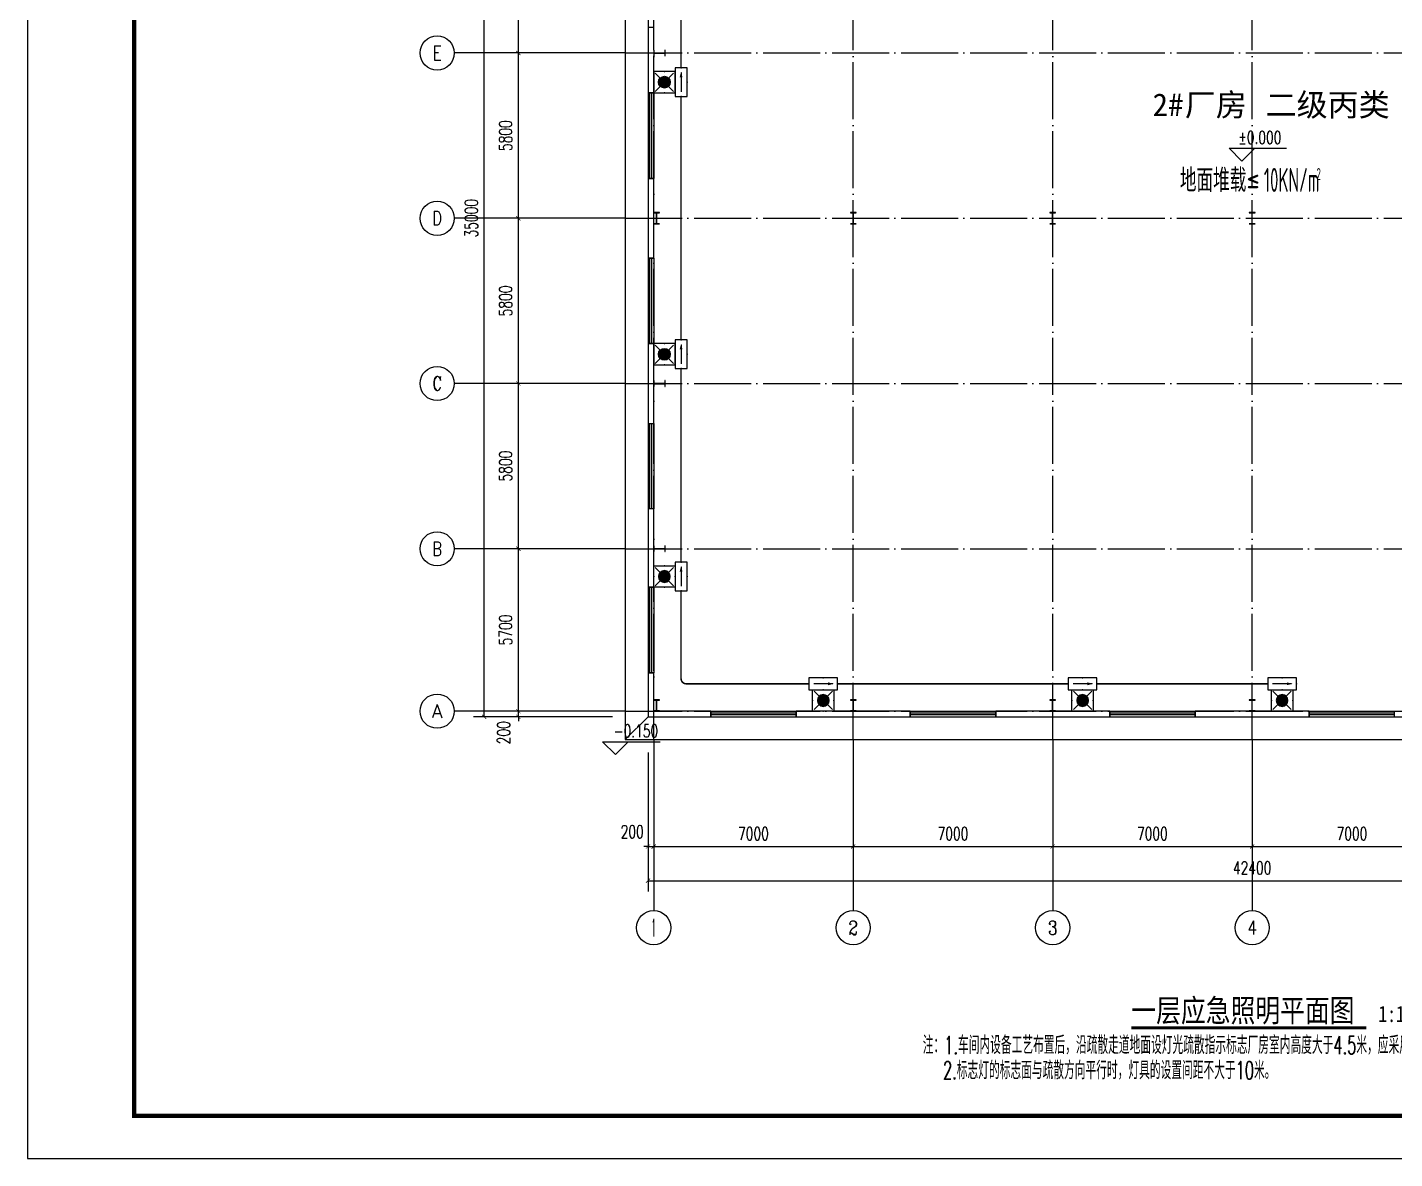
# Model space of a CAD drawing. Extents: x 33088 to 140010, y 13737 to 369010.
# Drawn here: x 33293 to 81274, y 147093 to 186799 of the extents above; entities that cross this region are included whole.
import ezdxf
from ezdxf.enums import TextEntityAlignment as Align

# ---------------------------------------------------------------- set-up
doc = ezdxf.new("R2010")
doc.units = 0
doc.header["$LTSCALE"] = 1000
doc.header["$MEASUREMENT"] = 0
doc.linetypes.add('DOTE', pattern=[2.42, 2, -0.2, 0.02, -0.2])
doc.layers.get('0').update_dxf_attribs({"linetype": 'CONTINUOUS'})
doc.layers.get('DEFPOINTS').update_dxf_attribs({"linetype": 'CONTINUOUS'})
for name, color, linetype in [('AXIS', 3, 'CONTINUOUS'), ('AXIS_TEXT', 7, 'CONTINUOUS'), ('COLUMN', 99, 'CONTINUOUS'), ('DIM_ELEV', 3, 'CONTINUOUS'), ('DOTE', 1, 'DOTE'), ('EQUIP-照明', 3, 'CONTINUOUS'), ('GROUND', 2, 'CONTINUOUS'), ('PUB_TEXT', 7, 'CONTINUOUS'), ('PUB_TITLE', 4, 'CONTINUOUS'), ('TEL_SYMB', 3, 'CONTINUOUS'), ('TEL_TEXT', 7, 'CONTINUOUS'), ('WALL', 9, 'CONTINUOUS'), ('WINDOW', 99, 'CONTINUOUS'), ('WIRE-照明', 1, 'CONTINUOUS')]:
    doc.layers.add(name, color=color, linetype=linetype)
doc.styles.add('_TCH_AXIS', font='COMPLEX', dxfattribs={"bigfont": 'GBCBIG'})
doc.styles.add('_TCH_DIM', font='SIMPLEX', dxfattribs={"bigfont": 'GBCBIG'})
doc.styles.add('_TCH_DYN', font='')
doc.styles.add('COMPLEX', font='COMPLEX')
doc.styles.add('DIM_FONT', font='SIMPLEX', dxfattribs={"width": 0.7, "bigfont": 'GBCBIG'})
doc.styles.get("Standard").update_dxf_attribs({"font": 'gbenor.shx', "bigfont": 'gbcbig.shx'})
doc.styles.add('STY53', font='COMPLEX', dxfattribs={"width": 0.6, "bigfont": 'HZTXT'})
doc.styles.add('新宋体', font='', dxfattribs={"width": 0.8})
doc.styles.get('_TCH_DYN').set_extended_font_data('SimSun')
doc.styles.get('新宋体').set_extended_font_data('NSimSun')
doc.dimstyles.new('DIMN150', dxfattribs={"dimscale": 1.5, "dimtxt": 300, "dimasz": 100, "dimexe": 250, "dimexo": 300, "dimgap": 150, "dimtad": 1, "dimdec": 0, "dimzin": 0, "dimtxsty": 'DIM_FONT', "dimblk": 'ARCHTICK', "dimcen": 0.09, "dimclrt": 7, "dimazin": 3, "dimtfac": 1, "dimtdec": 0, "dimtix": 1, "dimtmove": 0, "dimatfit": 3, "dimtolj": 1, "dimtzin": 0})

# ---------------------------------------------------------------- blocks, each defined once
blk = doc.blocks.new('$EQUIP$00001167')
for p, q in [((-0.429, 0.429), (0.429, -0.429)), ((-0.429, -0.429), (0.429, 0.429))]:
    blk.add_line(p, q)
blk.add_lwpolyline([(-0.5, 0.5), (-0.5, -0.5), (0.5, -0.5), (0.5, 0.5)], close=True)
blk.add_circle((0, 0), 0.275)
for p in [(-0.5, 0), (0, 0.5), (0.5, 0), (0, -0.5)]:
    blk.add_point(p)
for points in [[(-0.238, 0.137), (0.238, 0.137), (-0.275, 0), (0.275, 0)], [(-0.238, -0.137), (0.238, -0.137), (-0.275, 0), (0.275, 0)], [(-0.137, 0.238), (0.137, 0.238), (-0.238, 0.137), (0.238, 0.137)], [(0, 0.275), (0, 0.275), (-0.137, 0.238), (0.137, 0.238)], [(-0.137, -0.238), (0.137, -0.238), (-0.238, -0.137), (0.238, -0.137)], [(0, -0.275), (0, -0.275), (-0.137, -0.238), (0.137, -0.238)]]:
    blk.add_solid(points)
at = {"flags": 9}
blk.add_attdef('A', (0, 0), '', height=0.00002, dxfattribs=at)
blk = doc.blocks.new('$EQUIP$00001686')
for p, q in [((0.72, 0.6), (-0.72, 0.6)), ((-0.72, 0.6), (-0.72, 0)), ((-0.72, 0), (0.72, 0)), ((0.72, 0), (0.72, 0.6))]:
    blk.add_line(p, q)
at = {"color": 7}
blk.add_line((-0.48, 0.3), (0.48, 0.3), dxfattribs=at)
for p in [(-0.72, 0.3), (0, 0.6), (0, 0), (0.72, 0.3)]:
    blk.add_point(p)
blk.add_solid([(-0.24, 0.228), (-0.528, 0.3), (-0.24, 0.372)])
blk = doc.blocks.new('_AXISO')
blk.add_circle((0, 0), 0.5)
at = {"layer": 'AXIS_TEXT', "style": 'COMPLEX', "width": 1.041667}
blk.add_attdef('A', text='', height=0.56, dxfattribs=at).set_placement((-0.25, -0.28), (0.25, -0.28), align=Align.FIT)
blk = doc.blocks.new('_ARCHTICK')
at = {"color": 0, "linetype": 'BYBLOCK', "const_width": 0.15}
blk.add_lwpolyline([(-0.5, -0.5), (0.5, 0.5)], dxfattribs=at)
blk = doc.blocks.new('*D74')
at = {"layer": 'AXIS', "color": 0}
for p, q in [((165343, 234065), (165343, 229190)), ((207743, 234065), (207743, 229190)), ((165343, 229565), (207743, 229565))]:
    blk.add_line(p, q, dxfattribs=at)
at = {"layer": 'DEFPOINTS', "color": 0}
for p in [(165343, 234515), (207743, 234515), (207743, 229565)]:
    blk.add_point(p, dxfattribs=at)
at = {"layer": 'AXIS', "color": 0, "xscale": 150, "yscale": 150, "zscale": 150, "rotation": 180}
blk.add_blockref('_ARCHTICK', (165343, 229565), dxfattribs=at)
at = {"layer": 'AXIS', "color": 0, "xscale": 150, "yscale": 150, "zscale": 150}
blk.add_blockref('_ARCHTICK', (207743, 229565), dxfattribs=at)
at = {"layer": 'AXIS', "color": 7, "insert": (186543, 230015), "char_height": 450, "attachment_point": 5, "style": 'DIM_FONT'}
blk.add_mtext('\\A1;42400', dxfattribs=at)
blk = doc.blocks.new('*D75')
at = {"layer": 'AXIS', "color": 0}
for p, q in [((165343, 234065), (165343, 230390)), ((165543, 234065), (165543, 230390)), ((165343, 230765), (165193, 230765)), ((165343, 230765), (165543, 230765)), ((165543, 230765), (165693, 230765))]:
    blk.add_line(p, q, dxfattribs=at)
at = {"layer": 'DEFPOINTS', "color": 0}
for p in [(165343, 234515), (165543, 234515), (165543, 230765)]:
    blk.add_point(p, dxfattribs=at)
at = {"layer": 'AXIS', "color": 0, "xscale": 150, "yscale": 150, "zscale": 150}
blk.add_blockref('_ARCHTICK', (165343, 230765), dxfattribs=at)
at = {"layer": 'AXIS', "color": 0, "xscale": 150, "yscale": 150, "zscale": 150, "rotation": 180}
blk.add_blockref('_ARCHTICK', (165543, 230765), dxfattribs=at)
at = {"layer": 'AXIS', "color": 7, "insert": (164788, 231283), "char_height": 450, "attachment_point": 5, "style": 'DIM_FONT'}
blk.add_mtext('\\A1;200', dxfattribs=at)
blk = doc.blocks.new('*D76')
at = {"layer": 'AXIS', "color": 0}
for p, q in [((165543, 234065), (165543, 230390)), ((172543, 234065), (172543, 230390)), ((165543, 230765), (172543, 230765))]:
    blk.add_line(p, q, dxfattribs=at)
at = {"layer": 'DEFPOINTS', "color": 0}
for p in [(165543, 234515), (172543, 234515), (172543, 230765)]:
    blk.add_point(p, dxfattribs=at)
at = {"layer": 'AXIS', "color": 0, "xscale": 150, "yscale": 150, "zscale": 150, "rotation": 180}
blk.add_blockref('_ARCHTICK', (165543, 230765), dxfattribs=at)
at = {"layer": 'AXIS', "color": 0, "xscale": 150, "yscale": 150, "zscale": 150}
blk.add_blockref('_ARCHTICK', (172543, 230765), dxfattribs=at)
at = {"layer": 'AXIS', "color": 7, "insert": (169043, 231215), "char_height": 450, "attachment_point": 5, "style": 'DIM_FONT'}
blk.add_mtext('\\A1;7000', dxfattribs=at)
blk = doc.blocks.new('*D77')
at = {"layer": 'AXIS', "color": 0}
for p, q in [((172543, 234065), (172543, 230390)), ((179543, 234065), (179543, 230390)), ((172543, 230765), (179543, 230765))]:
    blk.add_line(p, q, dxfattribs=at)
at = {"layer": 'DEFPOINTS', "color": 0}
for p in [(172543, 234515), (179543, 234515), (179543, 230765)]:
    blk.add_point(p, dxfattribs=at)
at = {"layer": 'AXIS', "color": 0, "xscale": 150, "yscale": 150, "zscale": 150, "rotation": 180}
blk.add_blockref('_ARCHTICK', (172543, 230765), dxfattribs=at)
at = {"layer": 'AXIS', "color": 0, "xscale": 150, "yscale": 150, "zscale": 150}
blk.add_blockref('_ARCHTICK', (179543, 230765), dxfattribs=at)
at = {"layer": 'AXIS', "color": 7, "insert": (176043, 231215), "char_height": 450, "attachment_point": 5, "style": 'DIM_FONT'}
blk.add_mtext('\\A1;7000', dxfattribs=at)
blk = doc.blocks.new('*D78')
at = {"layer": 'AXIS', "color": 0}
for p, q in [((179543, 234065), (179543, 230390)), ((186543, 234065), (186543, 230390)), ((179543, 230765), (186543, 230765))]:
    blk.add_line(p, q, dxfattribs=at)
at = {"layer": 'DEFPOINTS', "color": 0}
for p in [(179543, 234515), (186543, 234515), (186543, 230765)]:
    blk.add_point(p, dxfattribs=at)
at = {"layer": 'AXIS', "color": 0, "xscale": 150, "yscale": 150, "zscale": 150, "rotation": 180}
blk.add_blockref('_ARCHTICK', (179543, 230765), dxfattribs=at)
at = {"layer": 'AXIS', "color": 0, "xscale": 150, "yscale": 150, "zscale": 150}
blk.add_blockref('_ARCHTICK', (186543, 230765), dxfattribs=at)
at = {"layer": 'AXIS', "color": 7, "insert": (183043, 231215), "char_height": 450, "attachment_point": 5, "style": 'DIM_FONT'}
blk.add_mtext('\\A1;7000', dxfattribs=at)
blk = doc.blocks.new('*D79')
at = {"layer": 'AXIS', "color": 0}
for p, q in [((186543, 234065), (186543, 230390)), ((193543, 234065), (193543, 230390)), ((186543, 230765), (193543, 230765))]:
    blk.add_line(p, q, dxfattribs=at)
at = {"layer": 'DEFPOINTS', "color": 0}
for p in [(186543, 234515), (193543, 234515), (193543, 230765)]:
    blk.add_point(p, dxfattribs=at)
at = {"layer": 'AXIS', "color": 0, "xscale": 150, "yscale": 150, "zscale": 150, "rotation": 180}
blk.add_blockref('_ARCHTICK', (186543, 230765), dxfattribs=at)
at = {"layer": 'AXIS', "color": 0, "xscale": 150, "yscale": 150, "zscale": 150}
blk.add_blockref('_ARCHTICK', (193543, 230765), dxfattribs=at)
at = {"layer": 'AXIS', "color": 7, "insert": (190043, 231215), "char_height": 450, "attachment_point": 5, "style": 'DIM_FONT'}
blk.add_mtext('\\A1;7000', dxfattribs=at)
blk = doc.blocks.new('*D101')
at = {"layer": 'AXIS', "color": 0}
for p, q in [((164093, 270315), (159218, 270315)), ((159593, 235315), (159593, 270315)), ((164093, 235315), (159218, 235315))]:
    blk.add_line(p, q, dxfattribs=at)
at = {"layer": 'DEFPOINTS', "color": 0}
for p in [(159593, 270315), (164543, 270315), (164543, 235315)]:
    blk.add_point(p, dxfattribs=at)
at = {"layer": 'AXIS', "color": 0, "xscale": 150, "yscale": 150, "zscale": 150}
for p, rotation in [((159593, 270315), 90), ((159593, 235315), 270)]:
    blk.add_blockref('_ARCHTICK', p, dxfattribs=dict(at, rotation=rotation))
at = {"layer": 'AXIS', "color": 7, "insert": (159143, 252815), "char_height": 450, "attachment_point": 5, "rotation": 90, "style": 'DIM_FONT'}
blk.add_mtext('\\A1;35000', dxfattribs=at)
blk = doc.blocks.new('*D102')
at = {"layer": 'AXIS', "color": 0}
for p, q in [((160793, 235515), (160793, 235665)), ((164093, 235515), (160418, 235515)), ((164093, 235315), (160418, 235315)), ((160793, 235315), (160793, 235515)), ((160793, 235315), (160793, 235165))]:
    blk.add_line(p, q, dxfattribs=at)
at = {"layer": 'DEFPOINTS', "color": 0}
for p in [(160793, 235515), (164543, 235515), (164543, 235315)]:
    blk.add_point(p, dxfattribs=at)
at = {"layer": 'AXIS', "color": 0, "xscale": 150, "yscale": 150, "zscale": 150}
for p, rotation in [((160793, 235515), 270), ((160793, 235315), 90)]:
    blk.add_blockref('_ARCHTICK', p, dxfattribs=dict(at, rotation=rotation))
at = {"layer": 'AXIS', "color": 7, "insert": (160276, 234760), "char_height": 450, "attachment_point": 5, "rotation": 90, "style": 'DIM_FONT'}
blk.add_mtext('\\A1;200', dxfattribs=at)
blk = doc.blocks.new('*D103')
at = {"layer": 'AXIS', "color": 0}
for p, q in [((164093, 241215), (160418, 241215)), ((160793, 235515), (160793, 241215)), ((164093, 235515), (160418, 235515))]:
    blk.add_line(p, q, dxfattribs=at)
at = {"layer": 'DEFPOINTS', "color": 0}
for p in [(160793, 241215), (164543, 241215), (164543, 235515)]:
    blk.add_point(p, dxfattribs=at)
at = {"layer": 'AXIS', "color": 0, "xscale": 150, "yscale": 150, "zscale": 150}
for p, rotation in [((160793, 241215), 90), ((160793, 235515), 270)]:
    blk.add_blockref('_ARCHTICK', p, dxfattribs=dict(at, rotation=rotation))
at = {"layer": 'AXIS', "color": 7, "insert": (160343, 238365), "char_height": 450, "attachment_point": 5, "rotation": 90, "style": 'DIM_FONT'}
blk.add_mtext('\\A1;5700', dxfattribs=at)
blk = doc.blocks.new('*D104')
at = {"layer": 'AXIS', "color": 0}
for p, q in [((164093, 247015), (160418, 247015)), ((160793, 241215), (160793, 247015)), ((164093, 241215), (160418, 241215))]:
    blk.add_line(p, q, dxfattribs=at)
at = {"layer": 'DEFPOINTS', "color": 0}
for p in [(160793, 247015), (164543, 247015), (164543, 241215)]:
    blk.add_point(p, dxfattribs=at)
at = {"layer": 'AXIS', "color": 0, "xscale": 150, "yscale": 150, "zscale": 150}
for p, rotation in [((160793, 247015), 90), ((160793, 241215), 270)]:
    blk.add_blockref('_ARCHTICK', p, dxfattribs=dict(at, rotation=rotation))
at = {"layer": 'AXIS', "color": 7, "insert": (160343, 244115), "char_height": 450, "attachment_point": 5, "rotation": 90, "style": 'DIM_FONT'}
blk.add_mtext('\\A1;5800', dxfattribs=at)
blk = doc.blocks.new('*D105')
at = {"layer": 'AXIS', "color": 0}
for p, q in [((164093, 252815), (160418, 252815)), ((160793, 247015), (160793, 252815)), ((164093, 247015), (160418, 247015))]:
    blk.add_line(p, q, dxfattribs=at)
at = {"layer": 'DEFPOINTS', "color": 0}
for p in [(160793, 252815), (164543, 252815), (164543, 247015)]:
    blk.add_point(p, dxfattribs=at)
at = {"layer": 'AXIS', "color": 0, "xscale": 150, "yscale": 150, "zscale": 150}
for p, rotation in [((160793, 252815), 90), ((160793, 247015), 270)]:
    blk.add_blockref('_ARCHTICK', p, dxfattribs=dict(at, rotation=rotation))
at = {"layer": 'AXIS', "color": 7, "insert": (160343, 249915), "char_height": 450, "attachment_point": 5, "rotation": 90, "style": 'DIM_FONT'}
blk.add_mtext('\\A1;5800', dxfattribs=at)
blk = doc.blocks.new('*D106')
at = {"layer": 'AXIS', "color": 0}
for p, q in [((164093, 258615), (160418, 258615)), ((160793, 252815), (160793, 258615)), ((164093, 252815), (160418, 252815))]:
    blk.add_line(p, q, dxfattribs=at)
at = {"layer": 'DEFPOINTS', "color": 0}
for p in [(160793, 258615), (164543, 258615), (164543, 252815)]:
    blk.add_point(p, dxfattribs=at)
at = {"layer": 'AXIS', "color": 0, "xscale": 150, "yscale": 150, "zscale": 150}
for p, rotation in [((160793, 258615), 90), ((160793, 252815), 270)]:
    blk.add_blockref('_ARCHTICK', p, dxfattribs=dict(at, rotation=rotation))
at = {"layer": 'AXIS', "color": 7, "insert": (160343, 255715), "char_height": 450, "attachment_point": 5, "rotation": 90, "style": 'DIM_FONT'}
blk.add_mtext('\\A1;5800', dxfattribs=at)
blk = doc.blocks.new('*D107')
at = {"layer": 'AXIS', "color": 0}
for p, q in [((164093, 264415), (160418, 264415)), ((160793, 258615), (160793, 264415)), ((164093, 258615), (160418, 258615))]:
    blk.add_line(p, q, dxfattribs=at)
at = {"layer": 'DEFPOINTS', "color": 0}
for p in [(160793, 264415), (164543, 264415), (164543, 258615)]:
    blk.add_point(p, dxfattribs=at)
at = {"layer": 'AXIS', "color": 0, "xscale": 150, "yscale": 150, "zscale": 150}
for p, rotation in [((160793, 264415), 90), ((160793, 258615), 270)]:
    blk.add_blockref('_ARCHTICK', p, dxfattribs=dict(at, rotation=rotation))
at = {"layer": 'AXIS', "color": 7, "insert": (160343, 261515), "char_height": 450, "attachment_point": 5, "rotation": 90, "style": 'DIM_FONT'}
blk.add_mtext('\\A1;5800', dxfattribs=at)
blk = doc.blocks.new('$WINLIB2D$00000001')
for p, q in [((-0.5, 0.5), (0.5, 0.5)), ((-0.5, 0.5), (-0.5, -0.5)), ((0.5, -0.5), (0.5, 0.5)), ((0.5, 0.167), (-0.5, 0.167)), ((0.5, -0.167), (-0.5, -0.167)), ((-0.5, -0.5), (0.5, -0.5))]:
    blk.add_line(p, q)
blk = doc.blocks.new('DF212R')
at = {"layer": 'AXIS', "color": 8}
for p, q in [((164543.5, 258615), (158543.5, 258615)), ((164543.5, 252815), (158543.5, 252815)), ((164543.5, 247015), (158543.5, 247015)), ((164543.5, 241215), (158543.5, 241215)), ((164543.5, 235515), (158543.5, 235515)), ((165543.5, 234515), (165543.5, 228515)), ((172543.5, 234515), (172543.5, 228515)), ((179543.5, 234515), (179543.5, 228515)), ((186543.5, 234515), (186543.5, 228515))]:
    blk.add_line(p, q, dxfattribs=at)
at = {"layer": 'COLUMN', "color": 8}
for p, q in [((165553.5, 258715), (165543.5, 258715)), ((165543.5, 258715), (165543.5, 258515)), ((165553.5, 258618.9), (165553.5, 258715)), ((165558.5, 258613.9), (165553.5, 258618.9)), ((165933.5, 258618.9), (165928.5, 258613.9)), ((165943.5, 258715), (165933.5, 258715)), ((165933.5, 258715), (165933.5, 258618.9)), ((165943.5, 258515), (165943.5, 258715)), ((165543.5, 258515), (165553.5, 258515)), ((165553.5, 258602.9), (165558.5, 258607.9)), ((165553.5, 258515), (165553.5, 258602.9)), ((165928.5, 258613.9), (165558.5, 258613.9)), ((165558.5, 258607.9), (165928.5, 258607.9)), ((165928.5, 258607.9), (165933.5, 258602.9)), ((165933.5, 258602.9), (165933.5, 258515)), ((165933.5, 258515), (165943.5, 258515)), ((165743.5, 253015), (165543.5, 253015)), ((165543.5, 253015), (165543.5, 253005)), ((165543.5, 253005), (165631.3, 253005)), ((165631.3, 253005), (165636.3, 253000)), ((165636.3, 253000), (165636.3, 252630)), ((165642.3, 253000), (165647.3, 253005)), ((165642.3, 252630), (165642.3, 253000)), ((165647.3, 253005), (165743.5, 253005)), ((165743.5, 253005), (165743.5, 253015)), ((172643.5, 253015), (172443.5, 253015)), ((172443.5, 253015), (172443.5, 253005)), ((172443.5, 253005), (172531.3, 253005)), ((172531.3, 253005), (172536.3, 253000)), ((172536.3, 253000), (172536.3, 252630)), ((172542.3, 253000), (172547.3, 253005)), ((172542.3, 252630), (172542.3, 253000)), ((172547.3, 253005), (172643.5, 253005)), ((172643.5, 253005), (172643.5, 253015)), ((179643.5, 253015), (179443.5, 253015)), ((179443.5, 253015), (179443.5, 253005)), ((179443.5, 253005), (179531.3, 253005)), ((179531.3, 253005), (179536.3, 253000)), ((179536.3, 253000), (179536.3, 252630)), ((179542.3, 253000), (179547.3, 253005)), ((179542.3, 252630), (179542.3, 253000)), ((179547.3, 253005), (179643.5, 253005)), ((179643.5, 253005), (179643.5, 253015)), ((186643.5, 253015), (186443.5, 253015)), ((186443.5, 253015), (186443.5, 253005)), ((186443.5, 253005), (186531.3, 253005)), ((186531.3, 253005), (186536.3, 253000)), ((186536.3, 253000), (186536.3, 252630)), ((186542.3, 253000), (186547.3, 253005)), ((186542.3, 252630), (186542.3, 253000)), ((186547.3, 253005), (186643.5, 253005)), ((186643.5, 253005), (186643.5, 253015)), ((165631.3, 252625), (165543.5, 252625)), ((165543.5, 252625), (165543.5, 252615)), ((165543.5, 252615), (165743.5, 252615)), ((165636.3, 252630), (165631.3, 252625)), ((165647.3, 252625), (165642.3, 252630)), ((165743.5, 252625), (165647.3, 252625)), ((165743.5, 252615), (165743.5, 252625)), ((172531.3, 252625), (172443.5, 252625)), ((172443.5, 252625), (172443.5, 252615)), ((172443.5, 252615), (172643.5, 252615)), ((172536.3, 252630), (172531.3, 252625)), ((172547.3, 252625), (172542.3, 252630)), ((172643.5, 252625), (172547.3, 252625)), ((172643.5, 252615), (172643.5, 252625)), ((179531.3, 252625), (179443.5, 252625)), ((179443.5, 252625), (179443.5, 252615)), ((179443.5, 252615), (179643.5, 252615)), ((179536.3, 252630), (179531.3, 252625)), ((179547.3, 252625), (179542.3, 252630)), ((179643.5, 252625), (179547.3, 252625)), ((179643.5, 252615), (179643.5, 252625)), ((186531.3, 252625), (186443.5, 252625)), ((186443.5, 252625), (186443.5, 252615)), ((186443.5, 252615), (186643.5, 252615)), ((186536.3, 252630), (186531.3, 252625)), ((186547.3, 252625), (186542.3, 252630)), ((186643.5, 252625), (186547.3, 252625)), ((186643.5, 252615), (186643.5, 252625)), ((165553.5, 247115), (165543.5, 247115)), ((165543.5, 247115), (165543.5, 246915)), ((165553.5, 247018.9), (165553.5, 247115)), ((165943.5, 247115), (165933.5, 247115)), ((165933.5, 247115), (165933.5, 247018.9)), ((165943.5, 246915), (165943.5, 247115)), ((165543.5, 246915), (165553.5, 246915)), ((165558.5, 247013.9), (165553.5, 247018.9)), ((165553.5, 247002.9), (165558.5, 247007.9)), ((165553.5, 246915), (165553.5, 247002.9)), ((165928.5, 247013.9), (165558.5, 247013.9)), ((165558.5, 247007.9), (165928.5, 247007.9)), ((165933.5, 247018.9), (165928.5, 247013.9)), ((165928.5, 247007.9), (165933.5, 247002.9)), ((165933.5, 247002.9), (165933.5, 246915)), ((165933.5, 246915), (165943.5, 246915)), ((165553.5, 241315), (165543.5, 241315)), ((165543.5, 241315), (165543.5, 241115)), ((165543.5, 241115), (165553.5, 241115)), ((165553.5, 241218.9), (165553.5, 241315)), ((165558.5, 241213.9), (165553.5, 241218.9)), ((165553.5, 241202.9), (165558.5, 241207.9)), ((165553.5, 241115), (165553.5, 241202.9)), ((165928.5, 241213.9), (165558.5, 241213.9)), ((165558.5, 241207.9), (165928.5, 241207.9)), ((165933.5, 241218.9), (165928.5, 241213.9)), ((165928.5, 241207.9), (165933.5, 241202.9)), ((165943.5, 241315), (165933.5, 241315)), ((165933.5, 241315), (165933.5, 241218.9)), ((165933.5, 241202.9), (165933.5, 241115)), ((165933.5, 241115), (165943.5, 241115)), ((165943.5, 241115), (165943.5, 241315)), ((165743.5, 235915), (165543.5, 235915)), ((165543.5, 235915), (165543.5, 235905)), ((165543.5, 235905), (165631.3, 235905)), ((165631.3, 235905), (165636.3, 235900)), ((165636.3, 235900), (165636.3, 235530)), ((165642.3, 235900), (165647.3, 235905)), ((165642.3, 235530), (165642.3, 235900)), ((165647.3, 235905), (165743.5, 235905)), ((165743.5, 235905), (165743.5, 235915)), ((172643.5, 235915), (172443.5, 235915)), ((172443.5, 235915), (172443.5, 235905)), ((172443.5, 235905), (172531.3, 235905)), ((172531.3, 235905), (172536.3, 235900)), ((172536.3, 235900), (172536.3, 235530)), ((172542.3, 235900), (172547.3, 235905)), ((172542.3, 235530), (172542.3, 235900)), ((172547.3, 235905), (172643.5, 235905)), ((172643.5, 235905), (172643.5, 235915)), ((179643.5, 235915), (179443.5, 235915)), ((179443.5, 235915), (179443.5, 235905)), ((179443.5, 235905), (179531.3, 235905)), ((179531.3, 235905), (179536.3, 235900)), ((179536.3, 235900), (179536.3, 235530)), ((179542.3, 235900), (179547.3, 235905)), ((179542.3, 235530), (179542.3, 235900)), ((179547.3, 235905), (179643.5, 235905)), ((179643.5, 235905), (179643.5, 235915)), ((186643.5, 235915), (186443.5, 235915)), ((186443.5, 235915), (186443.5, 235905)), ((186443.5, 235905), (186531.3, 235905)), ((186531.3, 235905), (186536.3, 235900)), ((186536.3, 235900), (186536.3, 235530)), ((186542.3, 235900), (186547.3, 235905)), ((186542.3, 235530), (186542.3, 235900)), ((186547.3, 235905), (186643.5, 235905)), ((186643.5, 235905), (186643.5, 235915)), ((165631.3, 235525), (165543.5, 235525)), ((165543.5, 235525), (165543.5, 235515)), ((165543.5, 235515), (165743.5, 235515)), ((165636.3, 235530), (165631.3, 235525)), ((165647.3, 235525), (165642.3, 235530)), ((165743.5, 235525), (165647.3, 235525)), ((165743.5, 235515), (165743.5, 235525)), ((172531.3, 235525), (172443.5, 235525)), ((172443.5, 235525), (172443.5, 235515)), ((172443.5, 235515), (172643.5, 235515)), ((172536.3, 235530), (172531.3, 235525)), ((172547.3, 235525), (172542.3, 235530)), ((172643.5, 235525), (172547.3, 235525)), ((172643.5, 235515), (172643.5, 235525)), ((179531.3, 235525), (179443.5, 235525)), ((179443.5, 235525), (179443.5, 235515)), ((179443.5, 235515), (179643.5, 235515)), ((179536.3, 235530), (179531.3, 235525)), ((179547.3, 235525), (179542.3, 235530)), ((179643.5, 235525), (179547.3, 235525)), ((179643.5, 235515), (179643.5, 235525)), ((186531.3, 235525), (186443.5, 235525)), ((186443.5, 235525), (186443.5, 235515)), ((186443.5, 235515), (186643.5, 235515)), ((186536.3, 235530), (186531.3, 235525)), ((186547.3, 235525), (186542.3, 235530)), ((186643.5, 235525), (186547.3, 235525)), ((186643.5, 235515), (186643.5, 235525))]:
    blk.add_line(p, q, dxfattribs=at)
at = {"layer": 'DIM_ELEV', "color": 8}
for p, q in [((186183.5, 254819.1), (185733.5, 255269.1)), ((185733.5, 255269.1), (187753.2, 255269.1)), ((186183.5, 254819.1), (186633.5, 255269.1)), ((164199.2, 233990.9), (163749.2, 234440.9)), ((163749.2, 234440.9), (165769, 234440.9)), ((164199.2, 233990.9), (164649.2, 234440.9))]:
    blk.add_line(p, q, dxfattribs=at)
at = {"layer": 'DOTE', "color": 8}
for p, q in [((165543.5, 234515), (165543.5, 271115)), ((172543.5, 234515), (172543.5, 271115)), ((179543.5, 234515), (179543.5, 271115)), ((186543.5, 234515), (186543.5, 271115)), ((164543.5, 258615), (208543.5, 258615)), ((164543.5, 252815), (208543.5, 252815)), ((164543.5, 247015), (208543.5, 247015)), ((164543.5, 241215), (208543.5, 241215)), ((164543.5, 235515), (208543.5, 235515))]:
    blk.add_line(p, q, dxfattribs=at)
at = {"layer": 'GROUND', "color": 8}
for p, q in [((164543.5, 271115), (164543.5, 234515)), ((165343.5, 270315), (165343.5, 235315)), ((165343.5, 235315), (164543.5, 234515)), ((165343.5, 235315), (207743.5, 235315)), ((164543.5, 234515), (208543.5, 234515))]:
    blk.add_line(p, q, dxfattribs=at)
at = {"layer": 'WALL', "color": 8}
for p, q in [((165543.5, 259515), (165343.5, 259515)), ((165343.5, 259515), (165343.5, 258613)), ((165543.5, 258715), (165543.5, 259515)), ((165343.5, 258613), (165343.5, 257215)), ((165543.5, 257215), (165543.5, 258515)), ((165343.5, 257215), (165543.5, 257215)), ((165343.5, 254215), (165343.5, 251415)), ((165543.5, 254215), (165343.5, 254215)), ((165543.5, 251415), (165543.5, 254215)), ((165343.5, 251415), (165543.5, 251415)), ((165543.5, 248415), (165343.5, 248415)), ((165343.5, 248415), (165343.5, 247013)), ((165543.5, 247115), (165543.5, 248415)), ((165343.5, 247013), (165343.5, 245615)), ((165543.5, 245615), (165543.5, 246915)), ((165343.5, 245615), (165543.5, 245615)), ((165543.5, 242615), (165343.5, 242615)), ((165343.5, 242615), (165343.5, 241213)), ((165543.5, 241315), (165543.5, 242615)), ((165343.5, 241213), (165343.5, 239865)), ((165543.5, 239865), (165543.5, 241115)), ((165343.5, 239865), (165543.5, 239865)), ((165543.5, 236865), (165343.5, 236865)), ((165343.5, 236865), (165343.5, 235315)), ((165543.5, 235915), (165543.5, 236865)), ((165543.5, 235525), (165543.5, 235905)), ((165343.5, 235315), (167543.5, 235315)), ((167543.5, 235515), (165743.5, 235515)), ((167543.5, 235315), (167543.5, 235515)), ((172443.5, 235515), (170543.5, 235515)), ((170543.5, 235515), (170543.5, 235315)), ((170543.5, 235315), (172541.4, 235315)), ((172541.4, 235315), (174543.5, 235315)), ((174543.5, 235515), (172643.5, 235515)), ((174543.5, 235315), (174543.5, 235515)), ((179443.5, 235515), (177543.5, 235515)), ((177543.5, 235515), (177543.5, 235315)), ((177543.5, 235315), (179541.4, 235315)), ((179541.4, 235315), (181543.5, 235315)), ((181543.5, 235515), (179643.5, 235515)), ((181543.5, 235315), (181543.5, 235515)), ((186443.5, 235515), (184543.5, 235515)), ((184543.5, 235515), (184543.5, 235315)), ((184543.5, 235315), (186541.4, 235315)), ((186541.4, 235315), (188543.5, 235315)), ((188543.5, 235515), (186643.5, 235515)), ((188543.5, 235315), (188543.5, 235515))]:
    blk.add_line(p, q, dxfattribs=at)
at = {"layer": 'AXIS', "color": 8}
ref = blk.add_blockref('_AXISO', (157943.5, 258615), dxfattribs=dict(at, xscale=1200, yscale=1200, zscale=1200))
ref.add_attrib('A', 'E', dxfattribs={"layer": 'AXIS_TEXT', "color": 8, "height": 506.1, "style": '_TCH_AXIS', "width": 0.8125}).set_placement((157786.8, 258362), (158100.1, 258362), align=Align.FIT)
ref = blk.add_blockref('_AXISO', (157943.5, 252815), dxfattribs=dict(at, xscale=1200, yscale=1200, zscale=1200))
ref.add_attrib('A', 'D', dxfattribs={"layer": 'AXIS_TEXT', "color": 8, "height": 493.2, "style": '_TCH_AXIS', "width": 0.823529}).set_placement((157779.1, 252568.5), (158107.9, 252568.5), align=Align.FIT)
ref = blk.add_blockref('_AXISO', (157943.5, 247015), dxfattribs=dict(at, xscale=1200, yscale=1200, zscale=1200))
ref.add_attrib('A', 'C', dxfattribs={"layer": 'AXIS_TEXT', "color": 8, "height": 480.7, "style": '_TCH_AXIS'}).set_placement((157771.8, 246774.7), (158115.2, 246774.7), align=Align.FIT)
ref = blk.add_blockref('_AXISO', (157943.5, 241215), dxfattribs=dict(at, xscale=1200, yscale=1200, zscale=1200))
ref.add_attrib('A', 'B', dxfattribs={"layer": 'AXIS_TEXT', "color": 8, "height": 493.2, "style": '_TCH_AXIS', "width": 0.823529}).set_placement((157779.1, 240968.5), (158107.9, 240968.5), align=Align.FIT)
ref = blk.add_blockref('_AXISO', (157943.5, 235515), dxfattribs=dict(at, xscale=1200, yscale=1200, zscale=1200))
ref.add_attrib('A', 'A', dxfattribs={"layer": 'AXIS_TEXT', "color": 8, "height": 468.8, "style": '_TCH_AXIS', "width": 0.888889}).set_placement((157764.9, 235280.7), (158122.1, 235280.7), align=Align.FIT)
ref = blk.add_blockref('_AXISO', (165543.5, 227915), dxfattribs=dict(at, xscale=1200, yscale=1200, zscale=1200))
ref.add_attrib('A', '1', dxfattribs={"layer": 'AXIS_TEXT', "color": 8, "height": 624.4, "style": '_TCH_AXIS', "width": 0.555556}).set_placement((165469.2, 227602.9), (165617.8, 227602.9), align=Align.FIT)
ref = blk.add_blockref('_AXISO', (172543.5, 227915), dxfattribs=dict(at, xscale=1200, yscale=1200, zscale=1200))
ref.add_attrib('A', '2', dxfattribs={"layer": 'AXIS_TEXT', "color": 8, "height": 493.2, "style": '_TCH_AXIS'}).set_placement((172379.1, 227668.5), (172707.9, 227668.5), align=Align.FIT)
ref = blk.add_blockref('_AXISO', (179543.5, 227915), dxfattribs=dict(at, xscale=1200, yscale=1200, zscale=1200))
ref.add_attrib('A', '3', dxfattribs={"layer": 'AXIS_TEXT', "color": 8, "height": 493.2, "style": '_TCH_AXIS'}).set_placement((179379.1, 227668.5), (179707.9, 227668.5), align=Align.FIT)
ref = blk.add_blockref('_AXISO', (186543.5, 227915), dxfattribs=dict(at, xscale=1200, yscale=1200, zscale=1200))
ref.add_attrib('A', '4', dxfattribs={"layer": 'AXIS_TEXT', "color": 8, "height": 480.7, "style": '_TCH_AXIS', "width": 0.9375}).set_placement((186371.8, 227674.7), (186715.2, 227674.7), align=Align.FIT)
at = {"layer": 'WINDOW', "color": 8, "xscale": 3000, "zscale": 3000, "rotation": 270}
for p, yscale in [((165443.5, 255715), 200), ((165443.5, 249915), 200), ((165443.5, 244115), -200), ((165443.5, 238365), 200)]:
    blk.add_blockref('$WINLIB2D$00000001', p, dxfattribs=dict(at, yscale=yscale))
at = {"layer": 'WINDOW', "color": 8, "xscale": 3000, "yscale": 200, "zscale": 3000}
for p in [(169043.5, 235415), (176043.5, 235415), (183043.5, 235415), (190043.5, 235415)]:
    blk.add_blockref('$WINLIB2D$00000001', p, dxfattribs=at)
at = {"layer": 'PUB_TEXT', "color": 8, "style": '_TCH_DYN'}
for s, p in [('2#', (183046.7, 256399.1)), ('厂房', (184180.8, 256399.1)), ('二级丙类', (187016.3, 256399.1))]:
    blk.add_text(s, height=797.47, dxfattribs=at).set_placement(p)
at = {"layer": 'PUB_TEXT', "color": 7, "style": '_TCH_DIM', "width": 0.705882}
for s, p in [('%%P0.000', (186058.2, 255426.6)), ('-0.150', (164134, 234598.4))]:
    blk.add_text(s, height=446.25, dxfattribs=at).set_placement(p)
at = {"layer": 'PUB_TEXT', "color": 8}
blk.add_text('地面堆载≤', height=810.21, dxfattribs=at).set_placement((184005.7, 253739.1))
at = {"layer": 'PUB_TEXT', "color": 8, "width": 0.6}
for s, height, p in [('10KN/m', 840, (186954.7, 253739.1)), ('2', 420, (188804.8, 254159.1))]:
    blk.add_text(s, height=height, dxfattribs=at).set_placement(p)
at = {"layer": 'AXIS', "color": 8}
for p1, p2, distance, picture, middle in [((164543.5, 235315), (164543.5, 270315), 4950, '*D101', (159143.5, 252815)), ((164543.5, 258615), (164543.5, 264415), 3750, '*D107', (160343.5, 261515)), ((164543.5, 252815), (164543.5, 258615), 3750, '*D106', (160343.5, 255715)), ((164543.5, 247015), (164543.5, 252815), 3750, '*D105', (160343.5, 249915)), ((164543.5, 241215), (164543.5, 247015), 3750, '*D104', (160343.5, 244115)), ((164543.5, 235515), (164543.5, 241215), 3750, '*D103', (160343.5, 238365)), ((165343.5, 234515), (207743.5, 234515), -4950, '*D74', (186543.5, 230015)), ((165543.5, 234515), (172543.5, 234515), -3750, '*D76', (169043.5, 231215)), ((172543.5, 234515), (179543.5, 234515), -3750, '*D77', (176043.5, 231215)), ((179543.5, 234515), (186543.5, 234515), -3750, '*D78', (183043.5, 231215)), ((186543.5, 234515), (193543.5, 234515), -3750, '*D79', (190043.5, 231215))]:
    dim = blk.add_aligned_dim(p1=p1, p2=p2, distance=distance, dimstyle='DIMN150', dxfattribs=at)
    dim.commit()
    dim.dimension.update_dxf_attribs({"geometry": picture, "text_midpoint": middle})
for base, p1, p2, angle, picture, middle in [((160793.5, 235515), (164543.5, 235315), (164543.5, 235515), 90, '*D102', (160276, 234760)), ((165543.5, 230765), (165343.5, 234515), (165543.5, 234515), 0, '*D75', (164788.5, 231282.5))]:
    dim = blk.add_linear_dim(base=base, p1=p1, p2=p2, angle=angle, dimstyle='DIMN150', dxfattribs=at)
    dim.commit()
    dim.dimension.update_dxf_attribs({"geometry": picture, "text_midpoint": middle, "dimtype": 161})

msp = doc.modelspace()

# ---------------------------------------------------------------- linework, layer by layer
at = {"layer": 'PUB_TITLE'}
msp.add_lwpolyline([(33293, 147093), (122393, 147093), (122393, 210093), (33293, 210093)], close=True, dxfattribs=at)
at = {"layer": 'PUB_TITLE', "const_width": 150}
msp.add_lwpolyline([(37043, 148593), (120893, 148593), (120893, 208593), (37043, 208593)], close=True, dxfattribs=at)
at = {"layer": 'TEL_SYMB', "color": 1, "const_width": 105}
msp.add_lwpolyline([(72034, 151685), (80282, 151685)], dxfattribs=at)
at = {"layer": 'WIRE-照明', "linetype": 'CONTINUOUS', "const_width": 52.5}
for points in [[(56234, 191920), (56234, 185378)], [(56234, 184370), (56234, 175828)], [(56234, 168028), (56234, 174820)], [(61728, 163759), (69820, 163759)], [(76820, 163759), (70828, 163759)]]:
    msp.add_lwpolyline(points, dxfattribs=at)
msp.add_lwpolyline([(60720, 163759), (56414, 163759, -0.414214), (56234, 163939), (56234, 167020)], format="xyb", dxfattribs=at)

# ---------------------------------------------------------------- block references
msp.add_blockref('DF212R', (-110269, -72717))
at = {"layer": 'EQUIP-照明'}
for name, p, xscale, yscale, zscale, rotation in [('$EQUIP$00001167', (55649, 184874), 750, 750, 750, 270), ('$EQUIP$00001686', (56024, 184874), 700, 700, 700, 270), ('$EQUIP$00001167', (55649, 175324), 750, 750, 750, 270), ('$EQUIP$00001686', (56024, 175324), 700, 700, 700, 270), ('$EQUIP$00001686', (56024, 167524), 700, 700, 700, 270), ('$EQUIP$00001167', (55649, 167524), -750, 750, 750, 270), ('$EQUIP$00001686', (61224, 163969), 700, 700, 700, 180), ('$EQUIP$00001686', (70324, 163969), 700, 700, 700, 180), ('$EQUIP$00001686', (77324, 163969), 700, 700, 700, 180), ('$EQUIP$00001167', (61224, 163174), -750, 750, 750, 270), ('$EQUIP$00001167', (70324, 163174), -750, 750, 750, 270), ('$EQUIP$00001167', (77324, 163174), -750, 750, 750, 270)]:
    msp.add_blockref(name, p, dxfattribs=dict(at, xscale=xscale, yscale=yscale, zscale=zscale, rotation=rotation))

# ---------------------------------------------------------------- texts
at = {"layer": 'TEL_TEXT', "color": 1, "style": '新宋体', "width": 0.8}
for s, height, p in [('一层应急照明平面图', 797.5, (72034, 151895)), ('1:150', 569.6, (80702, 151886))]:
    msp.add_text(s, height=height, dxfattribs=at).set_placement(p)
at = {"layer": 'WIRE-照明', "color": 3, "linetype": 'CONTINUOUS', "style": 'STY53', "width": 0.6}
for s, p in [('注：1.车间内设备工艺布置后，沿疏散走道地面设灯光疏散指示标志厂房室内高度大于4.5米，应采用大型或特大型标志灯。', (64715, 150764)), ('2.标志灯的标志面与疏散方向平行时，灯具的设置间距不大于10米。', (65425, 149879))]:
    msp.add_text(s, height=627.26, dxfattribs=at).set_placement(p)

doc.saveas('drawing.dxf')
